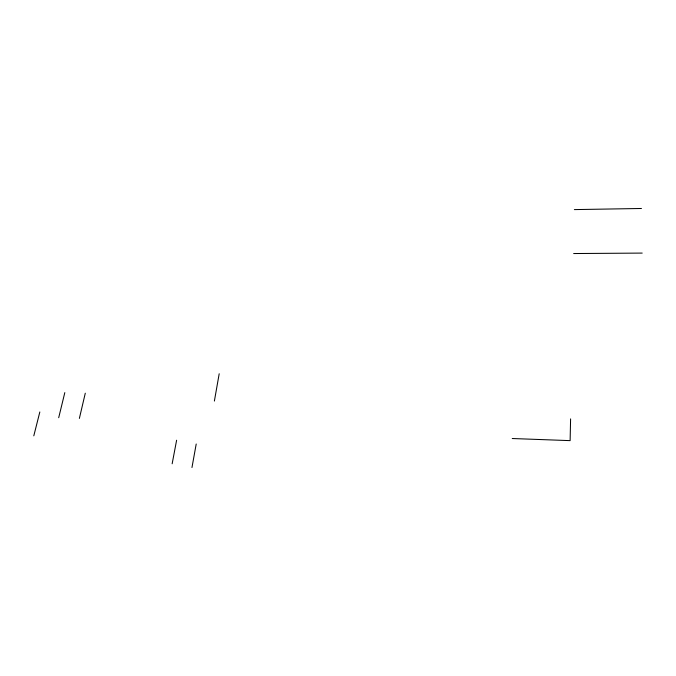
<?xml version="1.0" encoding="UTF-8"?>
<svg xmlns="http://www.w3.org/2000/svg" width="676" height="676" viewBox="0 0 676 676"><rect width="100%" height="100%" fill="white"/><g stroke="black" fill="none" stroke-linecap="round" stroke-linejoin="round"><path stroke-width="1.01" d="M570.595 418.9L570.121 440.634L512.239 438.521M214.385 401.054L219.193 373.743M191.967 467.522L196.209 444.005M172.152 463.778L176.613 440.228M79.371 418.419L85.286 393.204M58.702 417.7L64.811 392.621M33.8 435.843L39.833 411.971M574.372 209.602L641.465 208.478M573.654 253.542L642.2 253.086"/></g></svg>
